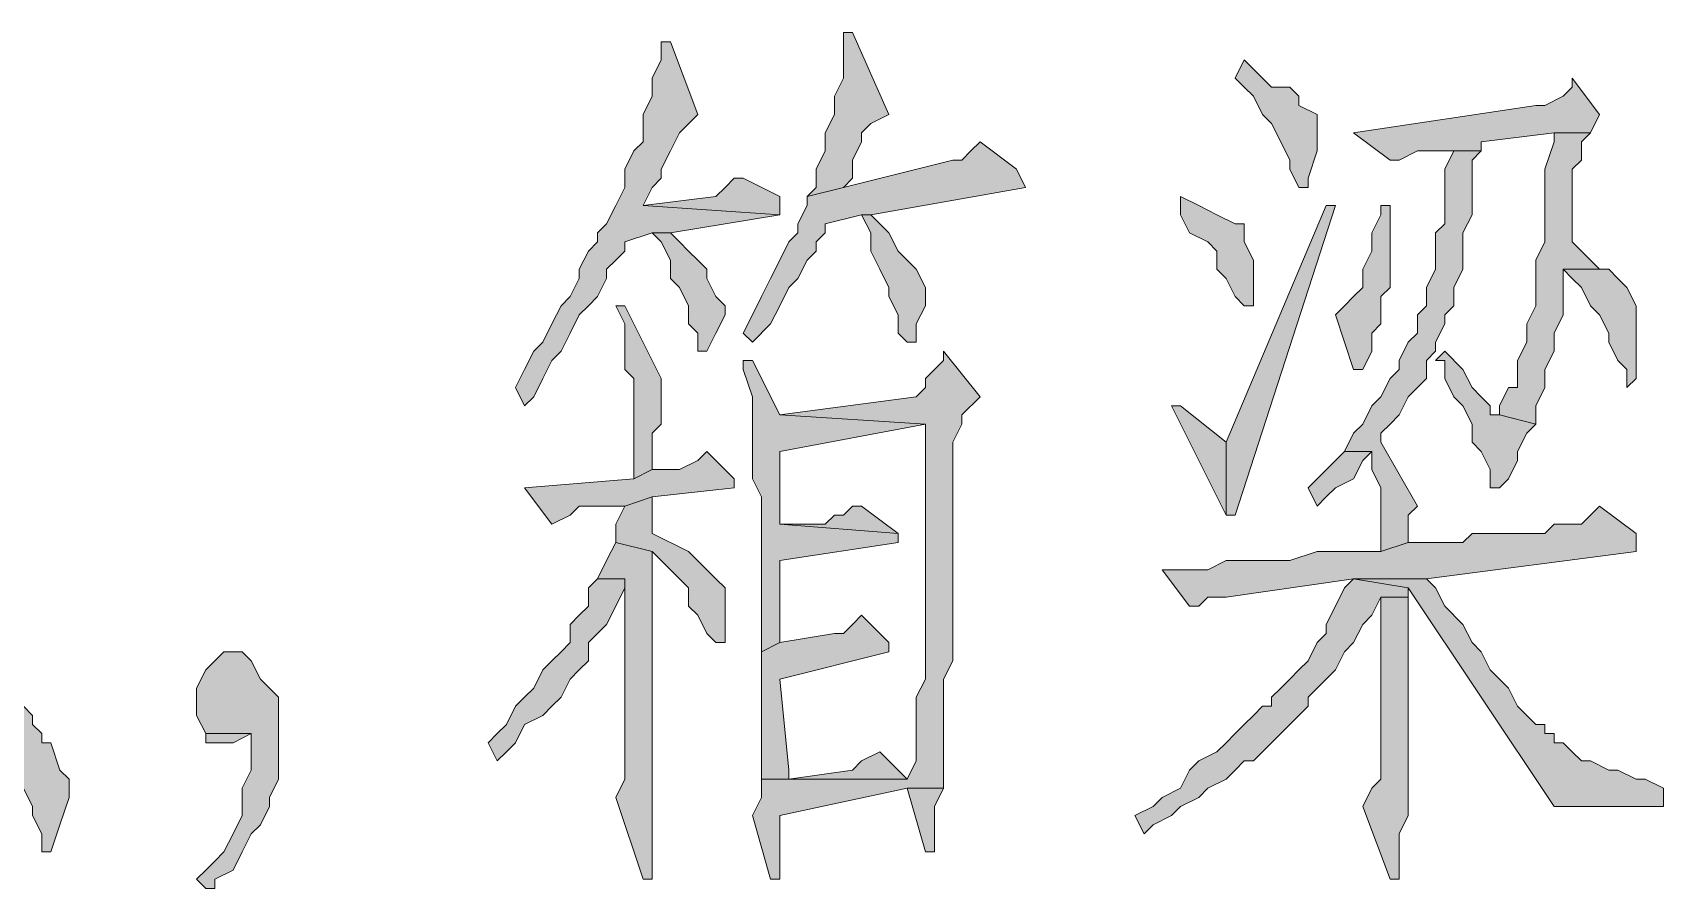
# Model space of a CAD drawing. Header units: millimetres. Extents: x 24 to 410, y 10 to 282.
# Drawn here: x 300.19 to 307.76, y 27.26 to 31.24 of the extents above; entities that cross this region are included whole.
import ezdxf

# ---------------------------------------------------------------- set-up
doc = ezdxf.new("R2010")
doc.units = ezdxf.units.MM

msp = doc.modelspace()

# ---------------------------------------------------------------- hatches: boundary and pattern name
h = msp.add_hatch(color=7)
h.dxf.hatch_style = 2
h.paths.add_polyline_path([(303.995667, 31.242), (303.953333, 31.242), (303.953333, 31.157333), (303.953333, 31.030333), (303.911, 30.945667), (303.911, 30.861), (303.868667, 30.776333), (303.868667, 30.691667), (303.826333, 30.607), (303.826333, 30.522333), (303.784, 30.48), (303.953333, 30.522333), (303.995667, 30.564667), (303.995667, 30.649333), (304.038, 30.734), (304.038, 30.776333), (304.080333, 30.818667), (304.165, 30.861)])
h = msp.add_hatch(color=7)
h.dxf.hatch_style = 2
h.paths.add_polyline_path([(303.149, 31.199667), (303.106667, 31.199667), (303.106667, 31.115), (303.064333, 31.030333), (303.064333, 30.945667), (303.022, 30.861), (303.022, 30.734), (302.979667, 30.691667), (302.937333, 30.607), (302.937333, 30.522333), (302.895, 30.437667), (302.852667, 30.353), (302.810333, 30.310667), (302.810333, 30.268333), (302.768, 30.226), (302.725667, 30.141333), (302.725667, 30.099), (302.683333, 30.014333), (302.641, 29.972), (302.598667, 29.887333), (302.556333, 29.802667), (302.514, 29.760333), (302.471667, 29.675667), (302.429333, 29.591), (302.471667, 29.506333), (302.514, 29.548667), (302.556333, 29.633333), (302.598667, 29.718), (302.641, 29.760333), (302.683333, 29.845), (302.725667, 29.929667), (302.768, 29.972), (302.810333, 30.014333), (302.852667, 30.099), (302.852667, 30.141333), (302.895, 30.183667), (302.937333, 30.226), (302.937333, 30.268333), (303.064333, 30.310667), (303.149, 30.310667), (303.657, 30.395333), (303.022, 30.437667), (303.064333, 30.522333), (303.106667, 30.564667), (303.106667, 30.607), (303.149, 30.691667), (303.191333, 30.776333), (303.276, 30.861)])
h = msp.add_hatch(color=7)
h.dxf.hatch_style = 2
h.paths.add_polyline_path([(305.816, 31.115), (305.773667, 31.030333), (305.816, 30.988), (305.858333, 30.945667), (305.900667, 30.861), (305.943, 30.818667), (305.985333, 30.734), (306.027667, 30.649333), (306.027667, 30.607), (306.07, 30.522333), (306.112333, 30.522333), (306.112333, 30.564667), (306.154667, 30.691667), (306.154667, 30.861), (306.07, 30.903333), (306.07, 30.945667), (306.027667, 30.988), (305.943, 30.988), (305.900667, 31.030333)])
h = msp.add_hatch(color=7)
h.dxf.hatch_style = 2
h.paths.add_polyline_path([(307.34, 31.030333), (307.34, 30.988), (307.297667, 30.945667), (307.213, 30.903333), (307.170667, 30.903333), (306.324, 30.776333), (306.493333, 30.649333), (306.535667, 30.649333), (306.620333, 30.691667), (306.916667, 30.691667), (306.916667, 30.734), (307.255333, 30.776333), (307.424667, 30.776333), (307.467, 30.861)])
h = msp.add_hatch(color=7)
h.dxf.hatch_style = 2
h.paths.add_polyline_path([(307.424667, 30.776333), (307.255333, 30.776333), (307.255333, 30.734), (307.213, 30.607), (307.213, 30.268333), (307.170667, 30.183667), (307.170667, 29.972), (307.128333, 29.887333), (307.128333, 29.802667), (307.086, 29.718), (307.086, 29.591), (307.043667, 29.591), (307.001333, 29.506333), (307.001333, 29.464), (307.170667, 29.421667), (307.170667, 29.506333), (307.213, 29.591), (307.213, 29.675667), (307.255333, 29.760333), (307.255333, 29.845), (307.297667, 29.929667), (307.297667, 30.141333), (307.467, 30.141333), (307.382333, 30.226), (307.34, 30.268333), (307.34, 30.607), (307.382333, 30.649333), (307.382333, 30.734)])
h = msp.add_hatch(color=7)
h.dxf.hatch_style = 2
h.paths.add_polyline_path([(304.588333, 30.734), (304.546, 30.691667), (304.503667, 30.649333), (304.461333, 30.649333), (303.953333, 30.522333), (303.784, 30.48), (303.784, 30.437667), (303.741667, 30.353), (303.741667, 30.310667), (303.699333, 30.268333), (303.657, 30.183667), (303.614667, 30.099), (303.572333, 30.014333), (303.53, 29.929667), (303.487667, 29.845), (303.53, 29.802667), (303.614667, 29.887333), (303.657, 29.972), (303.699333, 30.056667), (303.741667, 30.099), (303.784, 30.183667), (303.826333, 30.226), (303.826333, 30.268333), (303.868667, 30.310667), (303.868667, 30.353), (304.038, 30.395333), (304.080333, 30.395333), (304.8, 30.522333), (304.757667, 30.607)])
h = msp.add_hatch(color=7)
h.dxf.hatch_style = 2
h.paths.add_polyline_path([(306.916667, 30.691667), (306.789667, 30.691667), (306.747333, 30.607), (306.747333, 30.353), (306.705, 30.310667), (306.705, 30.141333), (306.662667, 30.056667), (306.662667, 29.972), (306.620333, 29.929667), (306.620333, 29.845), (306.578, 29.802667), (306.535667, 29.718), (306.535667, 29.675667), (306.493333, 29.633333), (306.451, 29.548667), (306.408667, 29.506333), (306.366333, 29.421667), (306.324, 29.379333), (306.281667, 29.294667), (306.408667, 29.294667), (306.408667, 29.21), (306.451, 29.125333), (306.451, 28.829), (306.578, 28.871333), (306.578, 28.998333), (306.620333, 29.040667), (306.451, 29.337), (306.451, 29.379333), (306.493333, 29.421667), (306.535667, 29.464), (306.578, 29.548667), (306.620333, 29.591), (306.662667, 29.633333), (306.662667, 29.718), (306.705, 29.760333), (306.705, 29.802667), (306.747333, 29.887333), (306.747333, 29.929667), (306.789667, 29.972), (306.789667, 30.056667), (306.832, 30.141333), (306.832, 30.310667), (306.874333, 30.395333), (306.874333, 30.649333)])
h = msp.add_hatch(color=7)
h.dxf.hatch_style = 2
h.paths.add_polyline_path([(303.487667, 30.564667), (303.445333, 30.564667), (303.403, 30.522333), (303.360667, 30.48), (303.022, 30.437667), (303.657, 30.395333), (303.657, 30.48)])
h = msp.add_hatch(color=7)
h.dxf.hatch_style = 2
h.paths.add_polyline_path([(305.519667, 30.48), (305.519667, 30.395333), (305.562, 30.310667), (305.646667, 30.268333), (305.689, 30.226), (305.689, 30.141333), (305.731333, 30.099), (305.773667, 30.014333), (305.816, 29.972), (305.858333, 29.972), (305.858333, 30.099), (305.858333, 30.183667), (305.816, 30.268333), (305.816, 30.353), (305.773667, 30.353), (305.689, 30.395333), (305.604333, 30.437667)])
h = msp.add_hatch(color=7)
h.dxf.hatch_style = 2
h.paths.add_polyline_path([(304.080333, 30.395333), (304.038, 30.395333), (304.080333, 30.310667), (304.080333, 30.226), (304.122667, 30.141333), (304.165, 30.056667), (304.165, 30.014333), (304.207333, 29.929667), (304.207333, 29.845), (304.249667, 29.802667), (304.292, 29.802667), (304.292, 29.887333), (304.334333, 29.972), (304.334333, 30.056667), (304.292, 30.141333), (304.249667, 30.183667), (304.207333, 30.226), (304.165, 30.310667), (304.122667, 30.353)])
h = msp.add_hatch(color=7)
h.dxf.hatch_style = 2
h.paths.add_polyline_path([(306.197, 30.437667), (305.731333, 29.337), (305.731333, 28.998333), (305.773667, 28.998333), (306.239333, 30.437667)])
h = msp.add_hatch(color=7)
h.dxf.hatch_style = 2
h.paths.add_polyline_path([(306.493333, 30.437667), (306.451, 30.437667), (306.451, 30.395333), (306.408667, 30.310667), (306.408667, 30.226), (306.366333, 30.141333), (306.366333, 30.056667), (306.324, 30.014333), (306.281667, 29.972), (306.239333, 29.929667), (306.324, 29.675667), (306.366333, 29.675667), (306.408667, 29.760333), (306.408667, 29.845), (306.451, 29.887333), (306.451, 30.014333), (306.493333, 30.056667)])
h = msp.add_hatch(color=7)
h.dxf.hatch_style = 2
h.paths.add_polyline_path([(303.149, 30.310667), (303.064333, 30.310667), (303.106667, 30.268333), (303.149, 30.183667), (303.149, 30.099), (303.191333, 30.056667), (303.233667, 29.972), (303.233667, 29.887333), (303.276, 29.845), (303.276, 29.760333), (303.318333, 29.760333), (303.360667, 29.845), (303.403, 29.929667), (303.403, 29.972), (303.360667, 30.014333), (303.318333, 30.099), (303.318333, 30.141333), (303.276, 30.183667), (303.233667, 30.226), (303.191333, 30.268333)])
h = msp.add_hatch(color=7)
h.dxf.hatch_style = 2
h.paths.add_polyline_path([(307.467, 30.141333), (307.297667, 30.141333), (307.34, 30.099), (307.382333, 30.056667), (307.424667, 29.972), (307.467, 29.929667), (307.509333, 29.845), (307.509333, 29.802667), (307.551667, 29.718), (307.594, 29.675667), (307.594, 29.591), (307.636333, 29.633333), (307.636333, 29.972), (307.594, 30.056667), (307.551667, 30.099), (307.509333, 30.141333)])
h = msp.add_hatch(color=7)
h.dxf.hatch_style = 2
h.paths.add_polyline_path([(302.937333, 29.972), (302.895, 29.972), (302.937333, 29.887333), (302.937333, 29.675667), (302.979667, 29.633333), (302.979667, 29.167667), (303.064333, 29.21), (303.064333, 29.379333), (303.106667, 29.421667), (303.106667, 29.633333)])
h = msp.add_hatch(color=7)
h.dxf.hatch_style = 2
h.paths.add_polyline_path([(303.53, 29.718), (303.487667, 29.718), (303.487667, 29.675667), (303.53, 29.548667), (303.53, 29.167667), (303.572333, 29.083), (303.572333, 28.363333), (303.657, 28.405667), (303.657, 28.786667), (304.207333, 28.871333), (304.207333, 28.913667), (303.657, 28.956), (303.657, 29.294667), (304.334333, 29.421667), (303.657, 29.464)])
h = msp.add_hatch(color=7)
h.dxf.hatch_style = 2
h.paths.add_polyline_path([(304.419, 29.760333), (304.419, 29.718), (304.334333, 29.633333), (304.334333, 29.591), (304.292, 29.548667), (303.657, 29.464), (304.334333, 29.421667), (304.334333, 28.236333), (304.292, 28.151667), (304.292, 27.897667), (304.292, 27.855333), (304.249667, 27.770667), (303.572333, 27.770667), (303.572333, 27.686), (303.53, 27.601333), (303.614667, 27.305), (303.657, 27.305), (303.657, 27.601333), (304.249667, 27.728333), (304.419, 27.728333), (304.419, 27.813), (304.419, 28.236333), (304.461333, 28.321), (304.461333, 29.337), (304.503667, 29.421667), (304.503667, 29.464), (304.588333, 29.548667)])
h = msp.add_hatch(color=7)
h.dxf.hatch_style = 2
h.paths.add_polyline_path([(306.747333, 29.760333), (306.705, 29.718), (306.747333, 29.718), (306.747333, 29.633333), (306.789667, 29.548667), (306.832, 29.506333), (306.874333, 29.421667), (306.874333, 29.337), (306.916667, 29.294667), (306.959, 29.21), (306.959, 29.125333), (307.001333, 29.125333), (307.043667, 29.167667), (307.086, 29.252333), (307.086, 29.294667), (307.128333, 29.379333), (307.170667, 29.421667), (307.001333, 29.464), (306.959, 29.464), (306.959, 29.506333), (306.916667, 29.548667), (306.874333, 29.591), (306.832, 29.675667)])
h = msp.add_hatch(color=7)
h.dxf.hatch_style = 2
h.paths.add_polyline_path([(305.519667, 29.506333), (305.477333, 29.506333), (305.731333, 28.998333), (305.731333, 29.337)])
h = msp.add_hatch(color=7)
h.dxf.hatch_style = 2
h.paths.add_polyline_path([(303.318333, 29.294667), (303.276, 29.252333), (303.191333, 29.21), (303.064333, 29.21), (302.979667, 29.167667), (302.471667, 29.125333), (302.598667, 28.956), (302.683333, 28.998333), (302.725667, 29.040667), (302.937333, 29.040667), (303.064333, 29.083), (303.445333, 29.125333), (303.445333, 29.167667)])
h = msp.add_hatch(color=7)
h.dxf.hatch_style = 2
h.paths.add_polyline_path([(306.281667, 29.294667), (306.239333, 29.252333), (306.154667, 29.167667), (306.112333, 29.125333), (306.154667, 29.040667), (306.197, 29.083), (306.239333, 29.125333), (306.324, 29.167667), (306.366333, 29.252333), (306.408667, 29.294667)])
h = msp.add_hatch(color=7)
h.dxf.hatch_style = 2
h.paths.add_polyline_path([(303.064333, 29.083), (302.937333, 29.040667), (302.895, 28.956), (302.895, 28.871333), (303.064333, 28.829), (303.149, 28.744333), (303.191333, 28.702), (303.233667, 28.659667), (303.233667, 28.575), (303.276, 28.532667), (303.318333, 28.448), (303.360667, 28.405667), (303.403, 28.405667), (303.403, 28.490333), (303.403, 28.659667), (303.360667, 28.702), (303.318333, 28.744333), (303.233667, 28.829), (303.064333, 28.913667)])
h = msp.add_hatch(color=7)
h.dxf.hatch_style = 2
h.paths.add_polyline_path([(304.038, 29.040667), (303.995667, 29.040667), (303.953333, 28.998333), (303.911, 28.998333), (303.868667, 28.956), (303.657, 28.956), (304.207333, 28.913667)])
h = msp.add_hatch(color=7)
h.dxf.hatch_style = 2
h.paths.add_polyline_path([(307.467, 29.040667), (307.424667, 28.998333), (307.382333, 28.956), (307.255333, 28.956), (307.213, 28.913667), (306.874333, 28.913667), (306.832, 28.871333), (306.578, 28.871333), (306.451, 28.829), (306.408667, 28.829), (306.154667, 28.829), (306.027667, 28.786667), (305.731333, 28.786667), (305.646667, 28.744333), (305.435, 28.744333), (305.562, 28.575), (305.604333, 28.575), (305.646667, 28.617333), (305.731333, 28.617333), (306.324, 28.702), (306.662667, 28.702), (307.636333, 28.829), (307.636333, 28.913667)])
h = msp.add_hatch(color=7)
h.dxf.hatch_style = 2
h.paths.add_polyline_path([(302.895, 28.871333), (302.852667, 28.786667), (302.810333, 28.702), (302.937333, 28.702), (302.937333, 28.659667), (302.937333, 27.770667), (302.895, 27.686), (303.022, 27.305), (303.064333, 27.305), (303.064333, 27.855333), (303.064333, 28.363333), (303.064333, 28.490333), (303.064333, 28.829)])
h = msp.add_hatch(color=7)
h.dxf.hatch_style = 2
h.paths.add_polyline_path([(302.810333, 28.702), (302.768, 28.659667), (302.768, 28.575), (302.725667, 28.532667), (302.683333, 28.490333), (302.683333, 28.405667), (302.641, 28.363333), (302.598667, 28.321), (302.556333, 28.278667), (302.514, 28.194), (302.471667, 28.151667), (302.429333, 28.109333), (302.387, 28.024667), (302.344667, 27.982333), (302.302333, 27.94), (302.344667, 27.855333), (302.387, 27.897667), (302.429333, 27.94), (302.471667, 28.024667), (302.556333, 28.067), (302.598667, 28.109333), (302.641, 28.151667), (302.683333, 28.236333), (302.725667, 28.278667), (302.768, 28.321), (302.768, 28.405667), (302.810333, 28.448), (302.852667, 28.490333), (302.895, 28.575), (302.937333, 28.659667), (302.937333, 28.702)])
h = msp.add_hatch(color=7)
h.dxf.hatch_style = 2
h.paths.add_polyline_path([(306.324, 28.702), (306.281667, 28.659667), (306.239333, 28.575), (306.197, 28.490333), (306.197, 28.448), (306.154667, 28.405667), (306.112333, 28.321), (306.07, 28.278667), (306.027667, 28.236333), (305.985333, 28.194), (305.943, 28.151667), (305.943, 28.109333), (305.900667, 28.109333), (305.858333, 28.067), (305.816, 28.024667), (305.773667, 27.982333), (305.731333, 27.94), (305.689, 27.897667), (305.604333, 27.855333), (305.562, 27.813), (305.519667, 27.728333), (305.435, 27.686), (305.392667, 27.643667), (305.308, 27.601333), (305.350333, 27.516667), (305.392667, 27.559), (305.477333, 27.601333), (305.519667, 27.643667), (305.604333, 27.686), (305.646667, 27.728333), (305.731333, 27.770667), (305.773667, 27.813), (305.816, 27.855333), (305.858333, 27.855333), (305.900667, 27.897667), (305.943, 27.94), (305.985333, 27.982333), (306.027667, 28.024667), (306.07, 28.067), (306.112333, 28.109333), (306.112333, 28.151667), (306.154667, 28.194), (306.197, 28.236333), (306.239333, 28.278667), (306.281667, 28.363333), (306.324, 28.405667), (306.366333, 28.490333), (306.408667, 28.532667), (306.451, 28.617333), (306.578, 28.617333), (306.578, 28.659667)])
h = msp.add_hatch(color=7)
h.dxf.hatch_style = 2
h.paths.add_polyline_path([(306.662667, 28.702), (306.324, 28.702), (306.578, 28.659667), (307.255333, 27.643667), (307.763333, 27.643667), (307.763333, 27.728333), (307.678667, 27.770667), (307.636333, 27.770667), (307.551667, 27.813), (307.509333, 27.813), (307.424667, 27.855333), (307.382333, 27.855333), (307.34, 27.897667), (307.297667, 27.94), (307.255333, 27.94), (307.255333, 27.982333), (307.213, 27.982333), (307.213, 28.024667), (307.170667, 28.024667), (307.128333, 28.067), (307.086, 28.109333), (307.043667, 28.194), (307.001333, 28.236333), (306.959, 28.278667), (306.916667, 28.363333), (306.874333, 28.405667), (306.832, 28.490333), (306.747333, 28.575), (306.705, 28.659667)])
h = msp.add_hatch(color=7)
h.dxf.hatch_style = 2
h.paths.add_polyline_path([(306.578, 28.617333), (306.451, 28.617333), (306.451, 28.575), (306.451, 27.770667), (306.408667, 27.728333), (306.366333, 27.643667), (306.493333, 27.305), (306.535667, 27.305), (306.535667, 27.347333), (306.535667, 27.516667), (306.578, 27.601333), (306.578, 27.94), (306.578, 28.024667)])
h = msp.add_hatch(color=7)
h.dxf.hatch_style = 2
h.paths.add_polyline_path([(304.038, 28.532667), (303.995667, 28.490333), (303.953333, 28.448), (303.911, 28.448), (303.657, 28.405667), (303.572333, 28.363333), (303.572333, 27.770667), (303.699333, 27.770667), (303.699333, 27.813), (303.657, 28.236333), (304.165, 28.363333), (304.165, 28.405667)])
h = msp.add_hatch(color=7)
h.dxf.hatch_style = 2
h.paths.add_polyline_path([(299.889333, 28.490333), (299.804667, 28.448), (299.847, 28.448), (299.847, 28.363333), (299.889333, 28.278667), (299.931667, 28.236333), (299.974, 28.151667), (300.016333, 28.067), (300.016333, 27.982333), (300.058667, 27.94), (300.101, 27.855333), (300.101, 27.770667), (300.143333, 27.728333), (300.185667, 27.643667), (300.185667, 27.601333), (300.228, 27.516667), (300.228, 27.432), (300.270333, 27.432), (300.312667, 27.559), (300.355, 27.686), (300.355, 27.770667), (300.312667, 27.813), (300.270333, 27.94), (300.228, 27.94), (300.228, 27.982333), (300.185667, 28.024667), (300.185667, 28.067), (300.143333, 28.109333), (300.101, 28.194), (300.058667, 28.236333), (299.974, 28.321), (299.931667, 28.405667)])
h = msp.add_hatch(color=7)
h.dxf.hatch_style = 2
h.paths.add_polyline_path([(301.117, 28.363333), (301.074667, 28.363333), (301.032333, 28.321), (300.99, 28.278667), (300.947667, 28.194), (300.947667, 28.067), (300.99, 27.982333), (301.201667, 27.982333), (301.201667, 27.897667), (301.201667, 27.813), (301.159333, 27.728333), (301.159333, 27.601333), (301.117, 27.516667), (301.074667, 27.432), (301.032333, 27.389667), (300.99, 27.347333), (300.947667, 27.305), (300.99, 27.262667), (301.032333, 27.262667), (301.032333, 27.305), (301.117, 27.347333), (301.159333, 27.432), (301.201667, 27.516667), (301.244, 27.559), (301.286333, 27.643667), (301.286333, 27.686), (301.328667, 27.770667), (301.328667, 28.151667), (301.286333, 28.194), (301.244, 28.236333), (301.201667, 28.321), (301.159333, 28.363333)])
h = msp.add_hatch(color=7)
h.dxf.hatch_style = 2
h.paths.add_polyline_path([(300.99, 27.982333), (300.99, 27.94), (301.074667, 27.94), (301.117, 27.94), (301.201667, 27.982333)])
h = msp.add_hatch(color=7)
h.dxf.hatch_style = 2
h.paths.add_polyline_path([(304.122667, 27.897667), (304.038, 27.855333), (303.995667, 27.813), (303.699333, 27.770667), (304.249667, 27.770667)])
h = msp.add_hatch(color=7)
h.dxf.hatch_style = 2
h.paths.add_polyline_path([(304.419, 27.728333), (304.249667, 27.728333), (304.334333, 27.432), (304.376667, 27.432), (304.376667, 27.516667), (304.376667, 27.643667)])

# ---------------------------------------------------------------- linework, layer by layer
at = {"color": 7, "lineweight": 0}
for points in [[(303.995667, 31.242), (303.953333, 31.242), (303.953333, 31.157333), (303.953333, 31.030333), (303.911, 30.945667), (303.911, 30.861), (303.868667, 30.776333), (303.868667, 30.691667), (303.826333, 30.607), (303.826333, 30.522333), (303.784, 30.48), (303.953333, 30.522333), (303.995667, 30.564667), (303.995667, 30.649333), (304.038, 30.734), (304.038, 30.776333), (304.080333, 30.818667), (304.165, 30.861)], [(303.149, 31.199667), (303.106667, 31.199667), (303.106667, 31.115), (303.064333, 31.030333), (303.064333, 30.945667), (303.022, 30.861), (303.022, 30.734), (302.979667, 30.691667), (302.937333, 30.607), (302.937333, 30.522333), (302.895, 30.437667), (302.852667, 30.353), (302.810333, 30.310667), (302.810333, 30.268333), (302.768, 30.226), (302.725667, 30.141333), (302.725667, 30.099), (302.683333, 30.014333), (302.641, 29.972), (302.598667, 29.887333), (302.556333, 29.802667), (302.514, 29.760333), (302.471667, 29.675667), (302.429333, 29.591), (302.471667, 29.506333), (302.514, 29.548667), (302.556333, 29.633333), (302.598667, 29.718), (302.641, 29.760333), (302.683333, 29.845), (302.725667, 29.929667), (302.768, 29.972), (302.810333, 30.014333), (302.852667, 30.099), (302.852667, 30.141333), (302.895, 30.183667), (302.937333, 30.226), (302.937333, 30.268333), (303.064333, 30.310667), (303.149, 30.310667), (303.657, 30.395333), (303.022, 30.437667), (303.064333, 30.522333), (303.106667, 30.564667), (303.106667, 30.607), (303.149, 30.691667), (303.191333, 30.776333), (303.276, 30.861)], [(305.816, 31.115), (305.773667, 31.030333), (305.816, 30.988), (305.858333, 30.945667), (305.900667, 30.861), (305.943, 30.818667), (305.985333, 30.734), (306.027667, 30.649333), (306.027667, 30.607), (306.07, 30.522333), (306.112333, 30.522333), (306.112333, 30.564667), (306.154667, 30.691667), (306.154667, 30.861), (306.07, 30.903333), (306.07, 30.945667), (306.027667, 30.988), (305.943, 30.988), (305.900667, 31.030333)], [(307.34, 31.030333), (307.34, 30.988), (307.297667, 30.945667), (307.213, 30.903333), (307.170667, 30.903333), (306.324, 30.776333), (306.493333, 30.649333), (306.535667, 30.649333), (306.620333, 30.691667), (306.916667, 30.691667), (306.916667, 30.734), (307.255333, 30.776333), (307.424667, 30.776333), (307.467, 30.861)], [(307.424667, 30.776333), (307.255333, 30.776333), (307.255333, 30.734), (307.213, 30.607), (307.213, 30.268333), (307.170667, 30.183667), (307.170667, 29.972), (307.128333, 29.887333), (307.128333, 29.802667), (307.086, 29.718), (307.086, 29.591), (307.043667, 29.591), (307.001333, 29.506333), (307.001333, 29.464), (307.170667, 29.421667), (307.170667, 29.506333), (307.213, 29.591), (307.213, 29.675667), (307.255333, 29.760333), (307.255333, 29.845), (307.297667, 29.929667), (307.297667, 30.141333), (307.467, 30.141333), (307.382333, 30.226), (307.34, 30.268333), (307.34, 30.607), (307.382333, 30.649333), (307.382333, 30.734)], [(304.588333, 30.734), (304.546, 30.691667), (304.503667, 30.649333), (304.461333, 30.649333), (303.953333, 30.522333), (303.784, 30.48), (303.784, 30.437667), (303.741667, 30.353), (303.741667, 30.310667), (303.699333, 30.268333), (303.657, 30.183667), (303.614667, 30.099), (303.572333, 30.014333), (303.53, 29.929667), (303.487667, 29.845), (303.53, 29.802667), (303.614667, 29.887333), (303.657, 29.972), (303.699333, 30.056667), (303.741667, 30.099), (303.784, 30.183667), (303.826333, 30.226), (303.826333, 30.268333), (303.868667, 30.310667), (303.868667, 30.353), (304.038, 30.395333), (304.080333, 30.395333), (304.8, 30.522333), (304.757667, 30.607)], [(306.916667, 30.691667), (306.789667, 30.691667), (306.747333, 30.607), (306.747333, 30.353), (306.705, 30.310667), (306.705, 30.141333), (306.662667, 30.056667), (306.662667, 29.972), (306.620333, 29.929667), (306.620333, 29.845), (306.578, 29.802667), (306.535667, 29.718), (306.535667, 29.675667), (306.493333, 29.633333), (306.451, 29.548667), (306.408667, 29.506333), (306.366333, 29.421667), (306.324, 29.379333), (306.281667, 29.294667), (306.408667, 29.294667), (306.408667, 29.21), (306.451, 29.125333), (306.451, 28.829), (306.578, 28.871333), (306.578, 28.998333), (306.620333, 29.040667), (306.451, 29.337), (306.451, 29.379333), (306.493333, 29.421667), (306.535667, 29.464), (306.578, 29.548667), (306.620333, 29.591), (306.662667, 29.633333), (306.662667, 29.718), (306.705, 29.760333), (306.705, 29.802667), (306.747333, 29.887333), (306.747333, 29.929667), (306.789667, 29.972), (306.789667, 30.056667), (306.832, 30.141333), (306.832, 30.310667), (306.874333, 30.395333), (306.874333, 30.649333)], [(303.487667, 30.564667), (303.445333, 30.564667), (303.403, 30.522333), (303.360667, 30.48), (303.022, 30.437667), (303.657, 30.395333), (303.657, 30.48)], [(305.519667, 30.48), (305.519667, 30.395333), (305.562, 30.310667), (305.646667, 30.268333), (305.689, 30.226), (305.689, 30.141333), (305.731333, 30.099), (305.773667, 30.014333), (305.816, 29.972), (305.858333, 29.972), (305.858333, 30.099), (305.858333, 30.183667), (305.816, 30.268333), (305.816, 30.353), (305.773667, 30.353), (305.689, 30.395333), (305.604333, 30.437667)], [(304.080333, 30.395333), (304.038, 30.395333), (304.080333, 30.310667), (304.080333, 30.226), (304.122667, 30.141333), (304.165, 30.056667), (304.165, 30.014333), (304.207333, 29.929667), (304.207333, 29.845), (304.249667, 29.802667), (304.292, 29.802667), (304.292, 29.887333), (304.334333, 29.972), (304.334333, 30.056667), (304.292, 30.141333), (304.249667, 30.183667), (304.207333, 30.226), (304.165, 30.310667), (304.122667, 30.353)], [(306.197, 30.437667), (305.731333, 29.337), (305.731333, 28.998333), (305.773667, 28.998333), (306.239333, 30.437667)], [(306.493333, 30.437667), (306.451, 30.437667), (306.451, 30.395333), (306.408667, 30.310667), (306.408667, 30.226), (306.366333, 30.141333), (306.366333, 30.056667), (306.324, 30.014333), (306.281667, 29.972), (306.239333, 29.929667), (306.324, 29.675667), (306.366333, 29.675667), (306.408667, 29.760333), (306.408667, 29.845), (306.451, 29.887333), (306.451, 30.014333), (306.493333, 30.056667)], [(303.149, 30.310667), (303.064333, 30.310667), (303.106667, 30.268333), (303.149, 30.183667), (303.149, 30.099), (303.191333, 30.056667), (303.233667, 29.972), (303.233667, 29.887333), (303.276, 29.845), (303.276, 29.760333), (303.318333, 29.760333), (303.360667, 29.845), (303.403, 29.929667), (303.403, 29.972), (303.360667, 30.014333), (303.318333, 30.099), (303.318333, 30.141333), (303.276, 30.183667), (303.233667, 30.226), (303.191333, 30.268333)], [(307.467, 30.141333), (307.297667, 30.141333), (307.34, 30.099), (307.382333, 30.056667), (307.424667, 29.972), (307.467, 29.929667), (307.509333, 29.845), (307.509333, 29.802667), (307.551667, 29.718), (307.594, 29.675667), (307.594, 29.591), (307.636333, 29.633333), (307.636333, 29.972), (307.594, 30.056667), (307.551667, 30.099), (307.509333, 30.141333)], [(302.937333, 29.972), (302.895, 29.972), (302.937333, 29.887333), (302.937333, 29.675667), (302.979667, 29.633333), (302.979667, 29.167667), (303.064333, 29.21), (303.064333, 29.379333), (303.106667, 29.421667), (303.106667, 29.633333)], [(303.53, 29.718), (303.487667, 29.718), (303.487667, 29.675667), (303.53, 29.548667), (303.53, 29.167667), (303.572333, 29.083), (303.572333, 28.363333), (303.657, 28.405667), (303.657, 28.786667), (304.207333, 28.871333), (304.207333, 28.913667), (303.657, 28.956), (303.657, 29.294667), (304.334333, 29.421667), (303.657, 29.464)], [(304.419, 29.760333), (304.419, 29.718), (304.334333, 29.633333), (304.334333, 29.591), (304.292, 29.548667), (303.657, 29.464), (304.334333, 29.421667), (304.334333, 28.236333), (304.292, 28.151667), (304.292, 27.897667), (304.292, 27.855333), (304.249667, 27.770667), (303.572333, 27.770667), (303.572333, 27.686), (303.53, 27.601333), (303.614667, 27.305), (303.657, 27.305), (303.657, 27.601333), (304.249667, 27.728333), (304.419, 27.728333), (304.419, 27.813), (304.419, 28.236333), (304.461333, 28.321), (304.461333, 29.337), (304.503667, 29.421667), (304.503667, 29.464), (304.588333, 29.548667)], [(306.747333, 29.760333), (306.705, 29.718), (306.747333, 29.718), (306.747333, 29.633333), (306.789667, 29.548667), (306.832, 29.506333), (306.874333, 29.421667), (306.874333, 29.337), (306.916667, 29.294667), (306.959, 29.21), (306.959, 29.125333), (307.001333, 29.125333), (307.043667, 29.167667), (307.086, 29.252333), (307.086, 29.294667), (307.128333, 29.379333), (307.170667, 29.421667), (307.001333, 29.464), (306.959, 29.464), (306.959, 29.506333), (306.916667, 29.548667), (306.874333, 29.591), (306.832, 29.675667)], [(305.519667, 29.506333), (305.477333, 29.506333), (305.731333, 28.998333), (305.731333, 29.337)], [(303.318333, 29.294667), (303.276, 29.252333), (303.191333, 29.21), (303.064333, 29.21), (302.979667, 29.167667), (302.471667, 29.125333), (302.598667, 28.956), (302.683333, 28.998333), (302.725667, 29.040667), (302.937333, 29.040667), (303.064333, 29.083), (303.445333, 29.125333), (303.445333, 29.167667)], [(306.281667, 29.294667), (306.239333, 29.252333), (306.154667, 29.167667), (306.112333, 29.125333), (306.154667, 29.040667), (306.197, 29.083), (306.239333, 29.125333), (306.324, 29.167667), (306.366333, 29.252333), (306.408667, 29.294667)], [(303.064333, 29.083), (302.937333, 29.040667), (302.895, 28.956), (302.895, 28.871333), (303.064333, 28.829), (303.149, 28.744333), (303.191333, 28.702), (303.233667, 28.659667), (303.233667, 28.575), (303.276, 28.532667), (303.318333, 28.448), (303.360667, 28.405667), (303.403, 28.405667), (303.403, 28.490333), (303.403, 28.659667), (303.360667, 28.702), (303.318333, 28.744333), (303.233667, 28.829), (303.064333, 28.913667)], [(304.038, 29.040667), (303.995667, 29.040667), (303.953333, 28.998333), (303.911, 28.998333), (303.868667, 28.956), (303.657, 28.956), (304.207333, 28.913667)], [(307.467, 29.040667), (307.424667, 28.998333), (307.382333, 28.956), (307.255333, 28.956), (307.213, 28.913667), (306.874333, 28.913667), (306.832, 28.871333), (306.578, 28.871333), (306.451, 28.829), (306.408667, 28.829), (306.154667, 28.829), (306.027667, 28.786667), (305.731333, 28.786667), (305.646667, 28.744333), (305.435, 28.744333), (305.562, 28.575), (305.604333, 28.575), (305.646667, 28.617333), (305.731333, 28.617333), (306.324, 28.702), (306.662667, 28.702), (307.636333, 28.829), (307.636333, 28.913667)], [(302.895, 28.871333), (302.852667, 28.786667), (302.810333, 28.702), (302.937333, 28.702), (302.937333, 28.659667), (302.937333, 27.770667), (302.895, 27.686), (303.022, 27.305), (303.064333, 27.305), (303.064333, 27.855333), (303.064333, 28.363333), (303.064333, 28.490333), (303.064333, 28.829)], [(302.810333, 28.702), (302.768, 28.659667), (302.768, 28.575), (302.725667, 28.532667), (302.683333, 28.490333), (302.683333, 28.405667), (302.641, 28.363333), (302.598667, 28.321), (302.556333, 28.278667), (302.514, 28.194), (302.471667, 28.151667), (302.429333, 28.109333), (302.387, 28.024667), (302.344667, 27.982333), (302.302333, 27.94), (302.344667, 27.855333), (302.387, 27.897667), (302.429333, 27.94), (302.471667, 28.024667), (302.556333, 28.067), (302.598667, 28.109333), (302.641, 28.151667), (302.683333, 28.236333), (302.725667, 28.278667), (302.768, 28.321), (302.768, 28.405667), (302.810333, 28.448), (302.852667, 28.490333), (302.895, 28.575), (302.937333, 28.659667), (302.937333, 28.702)], [(306.324, 28.702), (306.281667, 28.659667), (306.239333, 28.575), (306.197, 28.490333), (306.197, 28.448), (306.154667, 28.405667), (306.112333, 28.321), (306.07, 28.278667), (306.027667, 28.236333), (305.985333, 28.194), (305.943, 28.151667), (305.943, 28.109333), (305.900667, 28.109333), (305.858333, 28.067), (305.816, 28.024667), (305.773667, 27.982333), (305.731333, 27.94), (305.689, 27.897667), (305.604333, 27.855333), (305.562, 27.813), (305.519667, 27.728333), (305.435, 27.686), (305.392667, 27.643667), (305.308, 27.601333), (305.350333, 27.516667), (305.392667, 27.559), (305.477333, 27.601333), (305.519667, 27.643667), (305.604333, 27.686), (305.646667, 27.728333), (305.731333, 27.770667), (305.773667, 27.813), (305.816, 27.855333), (305.858333, 27.855333), (305.900667, 27.897667), (305.943, 27.94), (305.985333, 27.982333), (306.027667, 28.024667), (306.07, 28.067), (306.112333, 28.109333), (306.112333, 28.151667), (306.154667, 28.194), (306.197, 28.236333), (306.239333, 28.278667), (306.281667, 28.363333), (306.324, 28.405667), (306.366333, 28.490333), (306.408667, 28.532667), (306.451, 28.617333), (306.578, 28.617333), (306.578, 28.659667)], [(306.662667, 28.702), (306.324, 28.702), (306.578, 28.659667), (307.255333, 27.643667), (307.763333, 27.643667), (307.763333, 27.728333), (307.678667, 27.770667), (307.636333, 27.770667), (307.551667, 27.813), (307.509333, 27.813), (307.424667, 27.855333), (307.382333, 27.855333), (307.34, 27.897667), (307.297667, 27.94), (307.255333, 27.94), (307.255333, 27.982333), (307.213, 27.982333), (307.213, 28.024667), (307.170667, 28.024667), (307.128333, 28.067), (307.086, 28.109333), (307.043667, 28.194), (307.001333, 28.236333), (306.959, 28.278667), (306.916667, 28.363333), (306.874333, 28.405667), (306.832, 28.490333), (306.747333, 28.575), (306.705, 28.659667)], [(306.578, 28.617333), (306.451, 28.617333), (306.451, 28.575), (306.451, 27.770667), (306.408667, 27.728333), (306.366333, 27.643667), (306.493333, 27.305), (306.535667, 27.305), (306.535667, 27.347333), (306.535667, 27.516667), (306.578, 27.601333), (306.578, 27.94), (306.578, 28.024667)], [(304.038, 28.532667), (303.995667, 28.490333), (303.953333, 28.448), (303.911, 28.448), (303.657, 28.405667), (303.572333, 28.363333), (303.572333, 27.770667), (303.699333, 27.770667), (303.699333, 27.813), (303.657, 28.236333), (304.165, 28.363333), (304.165, 28.405667)], [(301.117, 28.363333), (301.074667, 28.363333), (301.032333, 28.321), (300.99, 28.278667), (300.947667, 28.194), (300.947667, 28.067), (300.99, 27.982333), (301.201667, 27.982333), (301.201667, 27.897667), (301.201667, 27.813), (301.159333, 27.728333), (301.159333, 27.601333), (301.117, 27.516667), (301.074667, 27.432), (301.032333, 27.389667), (300.99, 27.347333), (300.947667, 27.305), (300.99, 27.262667), (301.032333, 27.262667), (301.032333, 27.305), (301.117, 27.347333), (301.159333, 27.432), (301.201667, 27.516667), (301.244, 27.559), (301.286333, 27.643667), (301.286333, 27.686), (301.328667, 27.770667), (301.328667, 28.151667), (301.286333, 28.194), (301.244, 28.236333), (301.201667, 28.321), (301.159333, 28.363333)], [(300.99, 27.982333), (300.99, 27.94), (301.074667, 27.94), (301.117, 27.94), (301.201667, 27.982333)], [(304.122667, 27.897667), (304.038, 27.855333), (303.995667, 27.813), (303.699333, 27.770667), (304.249667, 27.770667)], [(304.419, 27.728333), (304.249667, 27.728333), (304.334333, 27.432), (304.376667, 27.432), (304.376667, 27.516667), (304.376667, 27.643667)]]:
    msp.add_lwpolyline(points, close=True, dxfattribs=at)
msp.add_lwpolyline([(300.143333, 27.728333), (300.185667, 27.643667), (300.185667, 27.601333), (300.228, 27.516667), (300.228, 27.432), (300.270333, 27.432), (300.312667, 27.559), (300.355, 27.686), (300.355, 27.770667), (300.312667, 27.813), (300.270333, 27.94), (300.228, 27.94), (300.228, 27.982333), (300.185667, 28.024667), (300.185667, 28.067), (300.143333, 28.109333)], dxfattribs=at)

doc.saveas('drawing.dxf')
